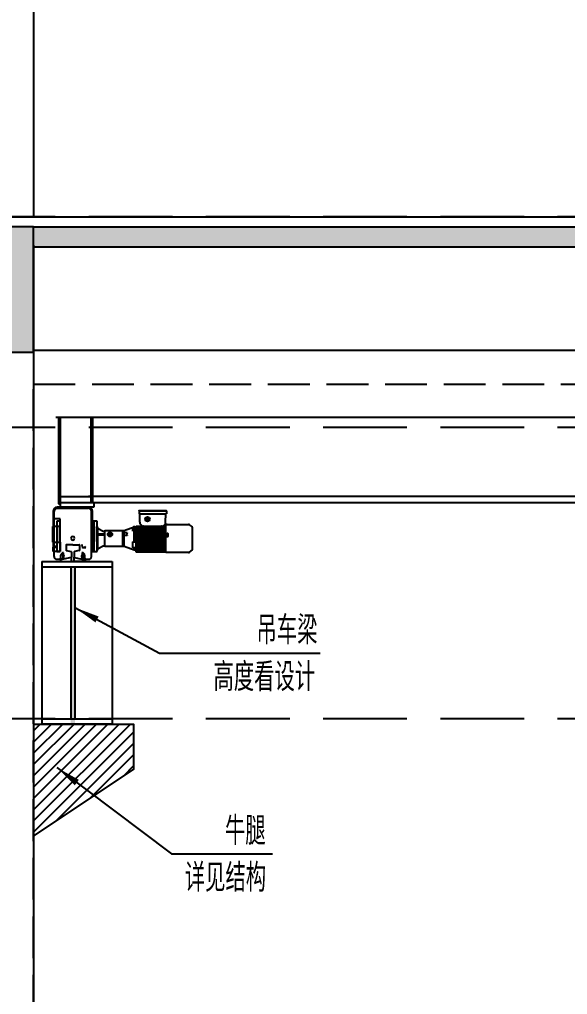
# Model space of a CAD drawing. Extents: x -1899985 to -450366, y 556196 to 2151267.
# Drawn here: x -1664694 to -1661421, y 571111 to 576935 of the extents above; entities that cross this region are included whole.
import ezdxf

# ---------------------------------------------------------------- set-up
doc = ezdxf.new("R2010")
doc.units = 0
doc.header["$LTSCALE"] = 1000
doc.header["$MEASUREMENT"] = 0
for name, pattern in [('__DASH', [0.35, 0.25, -0.1]), ('DASH', [0.35, 0.25, -0.1]), ('DOTE', [2.42, 2, -0.2, 0.02, -0.2])]:
    doc.linetypes.add(name, pattern=pattern)
for name, color, linetype in [('06A-01-03', 7, 'Continuous'), ('5剖面线层', 2, 'Continuous'), ('A-AXIS-DOTE', 14, 'DOTE'), ('A-HATCH-2', 251, 'Continuous'), ('A-LIN-V', 9, 'Continuous'), ('A-SFCE', 30, 'Continuous'), ('AS-COLN', 6, 'Continuous'), ('COLUMN', 9, 'Continuous'), ('FAG16-10.01MA1-被', 7, 'Continuous'), ('FAG16-10.02MA1-被', 7, 'Continuous'), ('FAG16-10MA1-端梁结构', 7, 'Continuous'), ('FAG16-20.02MA1-轴', 7, 'Continuous'), ('FHSGH10105-主梁-01', 7, 'Continuous'), ('FHSGH10105-主梁-02', 7, 'Continuous'), ('FHSGH10105-主梁-04', 7, 'Continuous'), ('FHSGH10105-主梁-06', 7, 'Continuous'), ('G80接口', 7, 'Continuous'), ('G80箱体', 7, 'Continuous'), ('PUB_HATCH', 8, 'Continuous'), ('PUB_TEXT', 7, 'Continuous'), ('六角头螺栓_M5-135', 7, 'Continuous'), ('后端盖', 7, 'Continuous'), ('建-引出', 3, 'Continuous'), ('接线盒', 7, 'Continuous'), ('接线盒盖', 7, 'Continuous'), ('机壳', 7, 'Continuous'), ('电机接线盒密封垫', 7, 'Continuous'), ('端盖', 7, 'Continuous'), ('连接板', 7, 'Continuous'), ('齿轴1', 7, 'Continuous')]:
    doc.layers.add(name, color=color, linetype=linetype)
doc.styles.add('A-STANDARD', font='SIMPLEX', dxfattribs={"bigfont": 'GBCBIG'})

# ---------------------------------------------------------------- blocks, each defined once
blk = doc.blocks.new('5555rrrrrrrrrrr')
at = {"layer": '5剖面线层'}
h = blk.add_hatch(color=252, dxfattribs=at)
h.dxf.hatch_style = 1
h.paths.add_polyline_path([(-1635930.5, 573985.9, 1), (-1635957.7, 573985.9, 1)])
h = blk.add_hatch(color=9, dxfattribs=at)
h.dxf.hatch_style = 1
h.paths.add_polyline_path([(-1636377.4, 572759.8), (-1636402.6, 572759.8), (-1636402.6, 573690.9), (-1636377.4, 573690.9)])
at = {"layer": 'A-HATCH-2'}
h = blk.add_hatch(dxfattribs=at)
h.set_pattern_fill('ANSI31', color=256, scale=30)
h.set_pattern_definition([(45, (27985.4, 35.04), (-33.6759605, 33.6759605), [])])
h.paths.add_polyline_path([(-1636625, 572092.5), (-1636025, 572492.5), (-1636025, 572759.8), (-1636625, 572759.8)])
at = {"ltscale": 0.5}
for p, q in [((-1636390, 573832.5), (-1636428.3, 573832.5)), ((-1636390, 573832.5), (-1636351.7, 573832.5)), ((-1636429.9, 573830.9), (-1636429.9, 573799.8)), ((-1636428.7, 573798.3), (-1636399.6, 573791.6)), ((-1636398.4, 573790.1), (-1636398.4, 573758.5)), ((-1636381.6, 573790.1), (-1636381.6, 573758.5)), ((-1636351.3, 573798.3), (-1636380.4, 573791.6)), ((-1636350.1, 573830.9), (-1636350.1, 573799.8)), ((-1636575.7, 573732.3), (-1636154.3, 573732.3)), ((-1636575.7, 573732.3), (-1636575.7, 573700.9)), ((-1636463.6, 573740.9), (-1636463.6, 573732.3)), ((-1636463.6, 573740.9), (-1636463.6, 573732.3)), ((-1636463.6, 573732.3), (-1636390, 573732.3)), ((-1636463.6, 573732.3), (-1636390, 573732.3)), ((-1636399.6, 573757), (-1636462.4, 573742.5)), ((-1636399.6, 573757), (-1636462.4, 573742.5)), ((-1636398.4, 573727.1), (-1636398.4, 573758.5)), ((-1636316.4, 573732.3), (-1636390, 573732.3)), ((-1636316.4, 573732.3), (-1636390, 573732.3)), ((-1636381.6, 573727.1), (-1636381.6, 573758.5)), ((-1636380.4, 573757), (-1636317.6, 573742.5)), ((-1636380.4, 573757), (-1636317.6, 573742.5)), ((-1636316.4, 573740.9), (-1636316.4, 573732.3)), ((-1636316.4, 573740.9), (-1636316.4, 573732.3)), ((-1636154.3, 573732.3), (-1636154.3, 573700.9)), ((-1636575.7, 573700.9), (-1636154.3, 573700.9)), ((-1636575.7, 573700.9), (-1636575.7, 572791.2)), ((-1636402.6, 573700.9), (-1636402.6, 572791.2)), ((-1636377.4, 573700.9), (-1636377.4, 572791.2)), ((-1636154.3, 573700.9), (-1636154.3, 572791.2)), ((-1636154.3, 572791.2), (-1636575.7, 572791.2)), ((-1636575.7, 572791.2), (-1636575.7, 572759.8)), ((-1636154.3, 572791.2), (-1636154.3, 572759.8)), ((-1636154.3, 572761.2), (-1636575.7, 572761.2))]:
    blk.add_line(p, q, dxfattribs=at)
blk.add_line((-1636260.8, 573851.2), (-1636263.9, 573851.2))
at = {"color": 6, "linetype": 'DASH'}
blk.add_lwpolyline([(-1626650, 568562.5), (-1636625, 568562.5), (-1636625, 574792.5), (-1626650, 574792.5)], close=True, dxfattribs=at)
blk.add_lwpolyline([(-1636498.1, 573824.5), (-1636484.6, 573824.5), (-1636484.6, 573816.7), (-1636498.1, 573816.7)], close=True)
at = {"ltscale": 0.5}
for centre, start, end in [((-1636428.3, 573830.9), 90, 180), ((-1636351.7, 573830.9), 0, 90), ((-1636428.3, 573799.8), 180, 257), ((-1636400, 573790.1), 0, 77), ((-1636380, 573790.1), 103, 180), ((-1636351.7, 573799.8), 282.99999, 0), ((-1636462, 573740.9), 103, 180), ((-1636462, 573740.9), 103, 180), ((-1636400, 573758.5), 283, 0), ((-1636400, 573758.5), 283, 0), ((-1636380, 573758.5), 180, 257), ((-1636380, 573758.5), 180, 257), ((-1636318, 573740.9), 0, 77), ((-1636318, 573740.9), 0, 77)]:
    blk.add_arc(centre, 1.57, start, end, dxfattribs=at)
at = {"layer": '06A-01-03', "color": 7, "linetype": 'Continuous'}
for p, q in [((-1635834.5, 573953.9), (-1635834.5, 573953.8)), ((-1635834.5, 573953.9), (-1635827.4, 573953.9)), ((-1635827.4, 573953.8), (-1635834.5, 573953.8)), ((-1635834.5, 573953.8), (-1635834.5, 573953)), ((-1635834.5, 573890.4), (-1635834.5, 573953)), ((-1635834.5, 573953), (-1635823.5, 573953)), ((-1635827.4, 573953.9), (-1635827.4, 573953.8)), ((-1635827.4, 573953), (-1635827.4, 573953.8)), ((-1635819.6, 573953.5), (-1635819.6, 573953.9)), ((-1635819.6, 573953.9), (-1635698.9, 573953.9)), ((-1635694.1, 573952.3), (-1635677.2, 573939)), ((-1635827.4, 573890.4), (-1635834.5, 573890.4)), ((-1635827.4, 573895.9), (-1635827.4, 573890.4)), ((-1635819.6, 573884.9), (-1635819.6, 573895.9)), ((-1635674.2, 573807.6), (-1635674.2, 573932.8)), ((-1635823.5, 573881.1), (-1635834.5, 573881.1)), ((-1635834.5, 573881), (-1635834.5, 573881.1)), ((-1635834.5, 573786.5), (-1635834.5, 573881)), ((-1635834.5, 573881), (-1635823.5, 573881)), ((-1635827.4, 573786.5), (-1635834.5, 573786.5)), ((-1635698.9, 573786.5), (-1635819.6, 573786.5)), ((-1635677.2, 573801.4), (-1635694.1, 573788.1))]:
    blk.add_line(p, q, dxfattribs=at)
for centre, radius, start, end in [((-1635823.5, 574035.8), 81.9, 267.25098, 272.74902), ((-1635698.9, 573946.1), 7.86, 51.84277, 90), ((-1635823.5, 573895.9), 3.93, 359.65217, 180.34783), ((-1635682.1, 573932.8), 7.86, 0, 51.84277), ((-1635823.5, 573885), 3.91, 269.79706, 359.8507), ((-1635823.5, 573884.9), 3.91, 269.78729, 359.86274), ((-1635823.5, 573704.6), 81.9, 87.25098, 92.74902), ((-1635698.9, 573794.3), 7.86, 270, 308.15723), ((-1635682.1, 573807.6), 7.86, 308.15723, 0)]:
    blk.add_arc(centre, radius, start, end, dxfattribs=at)
blk.add_open_spline([(-1635823.5, 573953), (-1635823.4, 573953), (-1635823.2, 573953), (-1635823, 573953), (-1635822.7, 573953), (-1635822.4, 573953), (-1635821.9, 573953.1), (-1635821.3, 573953.1), (-1635820.7, 573953.2), (-1635820.2, 573953.2), (-1635819.9, 573953.3), (-1635819.7, 573953.3), (-1635819.6, 573953.4), (-1635819.6, 573953.4), (-1635819.6, 573953.4), (-1635819.6, 573953.5)], degree=3, knots=[0, 0, 0, 0, 0.041659, 0.083241, 0.124924, 0.187526, 0.250171, 0.374622, 0.499792, 0.624328, 0.7493, 0.81163, 0.874211, 0.937221, 1, 1, 1, 1], dxfattribs=at)
at = {"layer": 'A-LIN-V'}
blk.add_line((-1636625, 573787.5), (-1636625, 571244.5), dxfattribs=at)
at = {"layer": 'AS-COLN'}
blk.add_lwpolyline([(-1636625, 572092.5), (-1636025, 572492.5), (-1636025, 572759.8), (-1636625, 572759.8), (-1636625, 572092.5)], dxfattribs=at)
at = {"layer": 'FAG16-10.01MA1-被', "color": 7, "linetype": 'Continuous'}
for p, q in [((-1636335, 573835), (-1636334.2, 573819.1)), ((-1636449.3, 573784.6), (-1636449.3, 573745.9)), ((-1636445.8, 573749.1), (-1636445.8, 573785.2)), ((-1636334.2, 573819.1), (-1636330.7, 573815.9)), ((-1636334.2, 573785.2), (-1636334.2, 573749.2)), ((-1636330.9, 573745.9), (-1636330.9, 573784.6)), ((-1636330.7, 573815.9), (-1636311.4, 573815.9)), ((-1636449.3, 573745.9), (-1636468.6, 573745.9)), ((-1636445.8, 573749.1), (-1636449.3, 573745.9)), ((-1636445, 573765), (-1636445.8, 573749.1)), ((-1636334.2, 573749.2), (-1636335, 573765)), ((-1636330.9, 573745.9), (-1636334.2, 573749.2)), ((-1636311.4, 573745.9), (-1636330.9, 573745.9))]:
    blk.add_line(p, q, dxfattribs=at)
for centre, start, end in [((-1636440.3, 573764.8), 90, 177), ((-1636339.7, 573764.8), 3, 90)]:
    blk.add_arc(centre, 4.71, start, end, dxfattribs=at)
at = {"layer": 'FAG16-10.02MA1-被', "color": 7, "linetype": 'Continuous'}
for p, q in [((-1636510.9, 573941.3), (-1636510.9, 573942.3)), ((-1636466.1, 573942.3), (-1636510.9, 573942.3)), ((-1636510.9, 573941.3), (-1636510.9, 573848.1)), ((-1636510.9, 573940), (-1636507.9, 573940)), ((-1636469.3, 573939.2), (-1636466.1, 573942.3)), ((-1636469.3, 573938.2), (-1636469.3, 573939.2)), ((-1636469.3, 573938.2), (-1636469.3, 573851.2)), ((-1636466.1, 573942.3), (-1636466.1, 573941.3)), ((-1636466.1, 573848.1), (-1636466.1, 573941.3)), ((-1636272.1, 573940), (-1636269.1, 573940)), ((-1636269.1, 573941.3), (-1636269.1, 573942.3)), ((-1636269.1, 573942.3), (-1636263.9, 573942.3)), ((-1636269.1, 573941.3), (-1636269.1, 573848.1)), ((-1636263.9, 573941.3), (-1636263.9, 573942.3)), ((-1636263.9, 573942.3), (-1636260.8, 573939.2)), ((-1636263.9, 573941.3), (-1636263.9, 573848.1)), ((-1636260.8, 573939.2), (-1636260.8, 573938.2)), ((-1636260.8, 573851.2), (-1636260.8, 573938.2)), ((-1636507.9, 573850.4), (-1636510.9, 573850.4)), ((-1636510.9, 573848.1), (-1636466.1, 573848.1)), ((-1636466.1, 573848.1), (-1636469.3, 573851.2)), ((-1636269.1, 573850.4), (-1636272.1, 573850.4)), ((-1636263.9, 573848.1), (-1636269.1, 573848.1))]:
    blk.add_line(p, q, dxfattribs=at)
at = {"layer": 'FAG16-10MA1-端梁结构', "color": 7, "linetype": 'Continuous'}
for p, q in [((-1636507.9, 574032.2), (-1636507.9, 573818.2)), ((-1636501.6, 573761.6), (-1636501.6, 574032.2)), ((-1636297.3, 574057.3), (-1636482.7, 574057.3)), ((-1636482.7, 574051.1), (-1636297.3, 574051.1)), ((-1636278.4, 573761.6), (-1636278.4, 574032.2)), ((-1636272.1, 573818.2), (-1636272.1, 574032.2)), ((-1636264.3, 573974.1), (-1636272.1, 573974.1)), ((-1636264.3, 573942.6), (-1636264.3, 573974.1)), ((-1636264.3, 573942.6), (-1636264.3, 573942.3)), ((-1636465.7, 573824.5), (-1636465.7, 573848.1)), ((-1636264.3, 573848.1), (-1636264.3, 573824.5)), ((-1636507.9, 573793.1), (-1636507.9, 573818.2)), ((-1636465.7, 573793.1), (-1636507.9, 573793.1)), ((-1636465.7, 573824.5), (-1636465.7, 573793.1)), ((-1636272.1, 573818.2), (-1636272.1, 573793.1)), ((-1636272.1, 573793.1), (-1636264.3, 573793.1)), ((-1636264.3, 573793.1), (-1636264.3, 573824.5)), ((-1636485.9, 573745.9), (-1636468.6, 573745.9)), ((-1636460.7, 573753.8), (-1636460.7, 573769.5)), ((-1636319.3, 573769.5), (-1636319.3, 573753.8)), ((-1636311.4, 573745.9), (-1636294.1, 573745.9))]:
    blk.add_line(p, q, dxfattribs=at)
for centre, radius, start, end in [((-1636482.7, 574032.2), 25.1, 90, 180), ((-1636482.7, 574032.2), 18.9, 90, 180), ((-1636297.3, 574032.2), 25.1, 0, 90), ((-1636297.3, 574032.2), 18.9, 0, 90), ((-1636390, 573871.6), 11, 0, 180), ((-1636390, 573871.6), 11, 180, 0), ((-1636482.7, 573818.2), 25.1, 180, 221.40962), ((-1636445, 573769.5), 15.7, 90, 180), ((-1636335, 573769.5), 15.7, 0, 90), ((-1636311.4, 573823.8), 7.86, 180, 270), ((-1636297.3, 573818.2), 25.1, 318.59038, 0), ((-1636485.9, 573761.6), 15.7, 180, 270), ((-1636468.6, 573753.8), 7.86, 270, 0), ((-1636311.4, 573753.8), 7.86, 180, 270), ((-1636294.1, 573761.6), 15.7, 270, 0)]:
    blk.add_arc(centre, radius, start, end, dxfattribs=at)
at = {"layer": 'FAG16-20.02MA1-轴', "color": 7, "linetype": 'Continuous'}
for p, q in [((-1636484.6, 573974.1), (-1636484.6, 573942.6)), ((-1636465.7, 573974.1), (-1636484.6, 573974.1)), ((-1636264.3, 573974.1), (-1636264.3, 573942.6)), ((-1636245.4, 573974.1), (-1636264.3, 573974.1)), ((-1636245.4, 573942.6), (-1636245.4, 573974.1)), ((-1636484.6, 573942.6), (-1636484.6, 573824.5)), ((-1636264.3, 573942.3), (-1636264.3, 573942.6)), ((-1636245.4, 573824.5), (-1636245.4, 573942.6)), ((-1636465.7, 573848.1), (-1636465.7, 573824.5)), ((-1636264.3, 573824.5), (-1636264.3, 573848.1)), ((-1636484.6, 573824.5), (-1636484.6, 573793.1)), ((-1636484.6, 573793.1), (-1636465.7, 573793.1)), ((-1636465.7, 573793.1), (-1636465.7, 573824.5)), ((-1636264.3, 573824.5), (-1636264.3, 573793.1)), ((-1636264.3, 573793.1), (-1636245.4, 573793.1)), ((-1636245.4, 573793.1), (-1636245.4, 573824.5))]:
    blk.add_line(p, q, dxfattribs=at)
at = {"layer": 'FHSGH10105-主梁-01', "color": 7, "linetype": 'Continuous'}
for p, q in [((-1636474.8, 574592.5), (-1636474.8, 574234.5)), ((-1636465.7, 574592.5), (-1636465.7, 574234.5)), ((-1636474.8, 574234.5), (-1636474.8, 574077.4)), ((-1636465.7, 574234.5), (-1636465.7, 574077.4)), ((-1636474.8, 574077.4), (-1636465.7, 574077.4))]:
    blk.add_line(p, q, dxfattribs=at)
at = {"layer": 'FHSGH10105-主梁-02', "color": 7, "linetype": 'Continuous'}
for p, q in [((-1636280, 574234.9), (-1636280, 574592.5)), ((-1636271, 574234.9), (-1636271, 574592.5)), ((-1636280, 574082.5), (-1636280, 574234.9)), ((-1636271, 574082.5), (-1636271, 574234.9)), ((-1636271, 574082.5), (-1636280, 574082.5))]:
    blk.add_line(p, q, dxfattribs=at)
at = {"layer": 'FHSGH10105-主梁-04', "color": 7, "linetype": 'Continuous'}
blk.add_line((-1626775.3, 574592.5), (-1636490.7, 574592.5), dxfattribs=at)
at = {"layer": 'FHSGH10105-主梁-06', "color": 7, "linetype": 'Continuous'}
for p, q in [((-1636465.7, 574121.8), (-1636280, 574121.8)), ((-1626979, 574121.8), (-1636296, 574121.8)), ((-1626985.7, 574082.5), (-1636289.3, 574082.5))]:
    blk.add_line(p, q, dxfattribs=at)
at = {"layer": 'G80接口', "color": 7, "linetype": 'Continuous'}
for p, q in [((-1636090.6, 573822.9), (-1636090.6, 573917.5)), ((-1636090.6, 573917.5), (-1636082.8, 573917.5)), ((-1636082.8, 573917.5), (-1636023.1, 573939.5)), ((-1636082.8, 573903.1), (-1636082.8, 573917.5)), ((-1636065.8, 573903.1), (-1636082.8, 573903.1)), ((-1636082.8, 573887.3), (-1636082.8, 573903.1)), ((-1636030.9, 573940.4), (-1636030.9, 573938.1)), ((-1636030.9, 573940.4), (-1636030.9, 573913.5)), ((-1636030.9, 573925.9), (-1636030.9, 573925.3)), ((-1636030.9, 573924.6), (-1636030.9, 573925.3)), ((-1636012.1, 573925.3), (-1636030.9, 573925.3)), ((-1636030.9, 573915.6), (-1636030.9, 573924.6)), ((-1636030.9, 573913.5), (-1636030.9, 573915.6)), ((-1636023.1, 573846.5), (-1636023.1, 573943.9)), ((-1636023.1, 573939.5), (-1636023.1, 573926)), ((-1636023.1, 573939.5), (-1636012.1, 573939.5)), ((-1636012.1, 573936.9), (-1636012.1, 573941.8)), ((-1636012.1, 573934.1), (-1636012.1, 573927.1)), ((-1636012.1, 573923), (-1636012.1, 573929.3)), ((-1636012.1, 573915.6), (-1636012.1, 573924.6)), ((-1636012.1, 573908.2), (-1636012.1, 573917)), ((-1636012.1, 573900.1), (-1636012.1, 573909.9)), ((-1636012.1, 573891.3), (-1636012.1, 573899.1)), ((-1636065.8, 573887.3), (-1636082.8, 573887.3)), ((-1636082.8, 573822.9), (-1636082.8, 573887.3)), ((-1636030.9, 573852.3), (-1636030.9, 573850)), ((-1636030.9, 573826.9), (-1636030.9, 573850)), ((-1636012.1, 573873.4), (-1636012.1, 573881.9)), ((-1636012.1, 573860.5), (-1636012.1, 573867.5)), ((-1636012.1, 573848.6), (-1636012.1, 573853.5)), ((-1636012.1, 573830.5), (-1636012.1, 573840.3)), ((-1636082.8, 573822.9), (-1636090.6, 573822.9)), ((-1636023.1, 573800.9), (-1636082.8, 573822.9)), ((-1636030.9, 573824.8), (-1636030.9, 573826.9)), ((-1636030.9, 573815.9), (-1636030.9, 573824.8)), ((-1636030.9, 573815.1), (-1636030.9, 573815.9)), ((-1636030.9, 573815.1), (-1636030.9, 573814.5)), ((-1636012.1, 573815.1), (-1636030.9, 573815.1)), ((-1636023.1, 573800.9), (-1636023.1, 573814.4)), ((-1636012.1, 573800.9), (-1636023.1, 573800.9)), ((-1636012.1, 573815.9), (-1636012.1, 573824.8))]:
    blk.add_line(p, q, dxfattribs=at)
for centre, radius, start, end in [((-1636037.5, 573895.2), 29.4, 164.48016, 195.51984), ((-1634454.7, 574446.1), 1646.8, 197.68749, 197.74706), ((-1636023.9, 573943.9), 0.868, 359.56701, 17.36443), ((-1636023.4, 573926), 0.34, 332.07694, 0.27003), ((-1634454.2, 573344.2), 1647.3, 162.25295, 162.3125), ((-1636023.9, 573846.5), 0.868, 342.63557, 0.43299), ((-1636023.4, 573814.4), 0.34, 359.72997, 27.92306)]:
    blk.add_arc(centre, radius, start, end, dxfattribs=at)
for points, knots in [([(-1636023.1, 573925.8), (-1636023.1, 573925.8), (-1636023.2, 573925.7), (-1636023.2, 573925.6), (-1636023.3, 573925.5), (-1636023.4, 573925.5), (-1636023.4, 573925.4), (-1636023.4, 573925.4), (-1636023.4, 573925.4), (-1636023.5, 573925.4), (-1636023.5, 573925.4), (-1636023.5, 573925.4), (-1636023.5, 573925.4), (-1636023.6, 573925.4), (-1636023.6, 573925.4), (-1636023.6, 573925.3), (-1636023.6, 573925.3), (-1636023.6, 573925.3), (-1636023.6, 573925.3), (-1636023.6, 573925.3), (-1636023.6, 573925.3), (-1636023.6, 573925.3), (-1636023.6, 573925.3), (-1636023.6, 573925.3)], [0, 0, 0, 0, 0.125, 0.25, 0.375, 0.5, 0.625, 0.625, 0.65625, 0.65625, 0.6875, 0.75, 0.875, 0.875, 0.9375, 0.96875, 0.984375, 0.988281, 0.988281, 0.990234, 0.990234, 0.992187, 1, 1, 1, 1]), ([(-1636023.1, 573814.6), (-1636023.1, 573814.6), (-1636023.2, 573814.7), (-1636023.2, 573814.8), (-1636023.3, 573814.9), (-1636023.3, 573814.9), (-1636023.4, 573815), (-1636023.4, 573815), (-1636023.4, 573815), (-1636023.4, 573815), (-1636023.5, 573815), (-1636023.5, 573815.1), (-1636023.6, 573815.1), (-1636023.6, 573815.1), (-1636023.6, 573815.1), (-1636023.6, 573815.1), (-1636023.6, 573815.1), (-1636023.6, 573815.1), (-1636023.6, 573815.1), (-1636023.6, 573815.1), (-1636023.6, 573815.1)], [0, 0, 0, 0, 0.125, 0.25, 0.375, 0.5, 0.5, 0.5625, 0.5625, 0.625, 0.75, 0.875, 0.875, 0.9375, 0.96875, 0.984375, 0.988281, 0.988281, 0.992188, 1, 1, 1, 1])]:
    blk.add_open_spline(points, degree=3, knots=knots, dxfattribs=at)
at = {"layer": 'G80箱体', "color": 7, "linetype": 'Continuous'}
for p, q in [((-1636245.4, 573939.5), (-1636240.7, 573939.5)), ((-1636240.7, 573800.9), (-1636240.7, 573939.5)), ((-1636240.7, 573931.6), (-1636237.6, 573930)), ((-1636237.6, 573930), (-1636207.7, 573914.3)), ((-1636237.6, 573897.6), (-1636207.7, 573897.6)), ((-1636237.6, 573892.8), (-1636207.7, 573892.8)), ((-1636207.7, 573914.3), (-1636203.2, 573914.3)), ((-1636207.7, 573897.6), (-1636203.2, 573897.6)), ((-1636207.7, 573897.6), (-1636207.7, 573892.8)), ((-1636207.7, 573892.8), (-1636203.2, 573892.8)), ((-1636199.7, 573914.3), (-1636203.2, 573914.3)), ((-1636200.6, 573911), (-1636200.6, 573900.7)), ((-1636200.6, 573889.7), (-1636200.6, 573829.4)), ((-1636199.7, 573900.6), (-1636199.7, 573889.8)), ((-1636194.4, 573917.5), (-1636090.6, 573917.5)), ((-1636090.6, 573917.5), (-1636090.6, 573822.9)), ((-1636240.7, 573800.9), (-1636245.4, 573800.9)), ((-1636237.6, 573810.4), (-1636240.7, 573808.8)), ((-1636237.6, 573810.4), (-1636207.7, 573826.1)), ((-1636207.7, 573826.1), (-1636203.2, 573826.1)), ((-1636203.2, 573826.1), (-1636199.7, 573826.1)), ((-1636090.6, 573822.9), (-1636194.4, 573822.9))]:
    blk.add_line(p, q, dxfattribs=at)
for radius in [13.4, 5.43]:
    blk.add_circle((-1636167.6, 573895.2), radius, dxfattribs=at)
for centre, radius, start, end in [((-1636237.6, 573900.7), 3.14, 180, 270), ((-1636237.6, 573889.7), 3.14, 90, 180), ((-1636194.3, 573911), 6.35, 147.95699, 180.0192), ((-1636194.4, 573911.2), 6.29, 90, 149.58944), ((-1636194.3, 573829.4), 6.35, 179.98073, 212.04308), ((-1636194.4, 573829.2), 6.29, 210.38929, 270)]:
    blk.add_arc(centre, radius, start, end, dxfattribs=at)
for points, degree, knots in [([(-1636200.6, 573900.7), (-1636200.6, 573900.3), (-1636200.7, 573899.9), (-1636201, 573899.1), (-1636201.3, 573898.8), (-1636201.9, 573898.2), (-1636202.2, 573898), (-1636203, 573897.6), (-1636203.4, 573897.6), (-1636203.8, 573897.6)], 3, [0, 0, 0, 0, 0.25, 0.25, 0.5, 0.5, 0.75, 0.75, 1, 1, 1, 1]), ([(-1636203.8, 573892.8), (-1636203.4, 573892.8), (-1636203, 573892.8), (-1636202.2, 573892.5), (-1636201.9, 573892.2), (-1636201.3, 573891.6), (-1636201, 573891.3), (-1636200.7, 573890.5), (-1636200.6, 573890.1), (-1636200.6, 573889.7)], 3, [0, 0, 0, 0, 0.25, 0.25, 0.5, 0.5, 0.75, 0.75, 1, 1, 1, 1]), ([(-1636203.2, 573897.6), (-1636202.5, 573897.6), (-1636201.9, 573897.8), (-1636201.3, 573898), (-1636200.8, 573898.4), (-1636200.6, 573898.6), (-1636200.4, 573898.8), (-1636200.2, 573899.1), (-1636200, 573899.4), (-1636199.9, 573899.6), (-1636199.8, 573899.9), (-1636199.7, 573900.3), (-1636199.7, 573900.6)], 2, [0, 0, 0, 0.25, 0.25, 0.5, 0.5, 0.625, 0.625, 0.75, 0.75, 0.875, 0.875, 1, 1, 1]), ([(-1636199.7, 573889.8), (-1636199.7, 573890.5), (-1636200, 573891), (-1636200.2, 573891.3), (-1636200.4, 573891.6), (-1636200.6, 573891.8), (-1636200.8, 573892), (-1636201.3, 573892.4), (-1636201.9, 573892.6), (-1636202.5, 573892.8), (-1636203.2, 573892.8)], 2, [0, 0, 0, 0.25, 0.25, 0.375, 0.375, 0.5, 0.5, 0.75, 0.75, 1, 1, 1])]:
    blk.add_open_spline(points, degree=degree, knots=knots, dxfattribs=at)
at = {"layer": '六角头螺栓_M5-135', "color": 7, "linetype": 'Continuous'}
for p, q in [((-1636012.1, 573918), (-1635992.7, 573918)), ((-1635992.7, 573918), (-1635837.6, 573918)), ((-1635992.7, 573822.4), (-1636012.1, 573822.4)), ((-1635837.6, 573822.4), (-1635992.7, 573822.4))]:
    blk.add_line(p, q, dxfattribs=at)
at = {"layer": '后端盖', "color": 7, "linetype": 'Continuous'}
for p, q in [((-1635837.6, 573951), (-1635837.6, 573951.3)), ((-1635837.6, 573951.3), (-1635834.5, 573951.3)), ((-1635837.6, 573951), (-1635837.6, 573949.7)), ((-1635837.6, 573949.7), (-1635837.6, 573941.9)), ((-1635837.6, 573942.6), (-1635837.6, 573936.9)), ((-1635837.6, 573934.1), (-1635837.6, 573927.1)), ((-1635837.6, 573930.6), (-1635837.6, 573923)), ((-1635837.6, 573925.7), (-1635834.5, 573925.7)), ((-1635837.6, 573925.4), (-1635837.6, 573914.7)), ((-1635837.6, 573917), (-1635837.6, 573908.6)), ((-1635837.6, 573903.3), (-1635837.6, 573903.5)), ((-1635837.6, 573903.3), (-1635837.6, 573900.1)), ((-1635837.6, 573902.6), (-1635837.6, 573887.8)), ((-1635837.6, 573881.9), (-1635837.6, 573873.4)), ((-1635837.6, 573867.5), (-1635837.6, 573859.8)), ((-1635837.6, 573853.5), (-1635837.6, 573847.8)), ((-1635837.6, 573839.8), (-1635837.6, 573837.1)), ((-1635837.6, 573836.9), (-1635837.6, 573837.1)), ((-1635837.6, 573825.7), (-1635837.6, 573815)), ((-1635834.5, 573814.7), (-1635837.6, 573814.7)), ((-1635837.6, 573789.4), (-1635837.6, 573789.1)), ((-1635834.5, 573789.1), (-1635837.6, 573789.1))]:
    blk.add_line(p, q, dxfattribs=at)
blk.add_circle((-1635823.5, 573895.2), 2.55, dxfattribs=at)
at = {"layer": '建-引出'}
for p, q in [((-1636377.4, 573457.7), (-1635872.9, 573185.7)), ((-1635872.9, 573185.7), (-1634912.9, 573185.7)), ((-1636485.6, 572502.1), (-1635799.7, 571986.9)), ((-1635799.7, 571986.9), (-1635198, 571986.9))]:
    blk.add_line(p, q, dxfattribs=at)
for points in [[(-1636377.4, 573457.7, 0, 40, 0), (-1636245.4, 573386.5, 0, 0, 0)], [(-1636485.6, 572502.1, 0, 40, 0), (-1636365.7, 572412, 0, 0, 0)]]:
    blk.add_lwpolyline(points, format="xyseb", dxfattribs=at)
at = {"layer": '接线盒', "color": 7, "linetype": 'Continuous'}
for p, q in [((-1635989.6, 573968.3), (-1635990.5, 574016.6)), ((-1635835.7, 573968.3), (-1635834.9, 574016.6)), ((-1635989.6, 573968.3), (-1635989.5, 573959.7)), ((-1635988.5, 573957.5), (-1635974.2, 573943.5)), ((-1635851.1, 573943.5), (-1635836.8, 573957.5)), ((-1635835.9, 573959.7), (-1635835.7, 573968.3)), ((-1635973.6, 573943.5), (-1635974.2, 573943.5)), ((-1635973.6, 573943.5), (-1635967.3, 573943.5)), ((-1635965.8, 573943.5), (-1635967.3, 573943.5)), ((-1635965.8, 573943.5), (-1635859.6, 573943.5)), ((-1635858, 573943.5), (-1635859.6, 573943.5)), ((-1635858, 573943.5), (-1635851.8, 573943.5)), ((-1635851.1, 573943.5), (-1635851.8, 573943.5))]:
    blk.add_line(p, q, dxfattribs=at)
blk.add_circle((-1635944.1, 573985.9), 13.6, dxfattribs=at)
for centre, start, end in [((-1635986.3, 573959.8), 181, 225.5), ((-1635839, 573959.8), 314.5, 359)]:
    blk.add_arc(centre, 3.14, start, end, dxfattribs=at)
at = {"layer": '接线盒盖', "color": 7, "linetype": 'Continuous'}
for p, q in [((-1635994.1, 574034.7), (-1635994.4, 574016.6)), ((-1635994.4, 574016.6), (-1635986.5, 574016.6)), ((-1635993.3, 574036.5), (-1635832.1, 574036.5)), ((-1635993.3, 574036), (-1635993.3, 574036.5)), ((-1635993.3, 574036), (-1635993.3, 574035.4)), ((-1635993.3, 574035.4), (-1635986.2, 574035.4)), ((-1635986.5, 574016.6), (-1635838.8, 574016.6)), ((-1635986.2, 574035.4), (-1635839.1, 574035.4)), ((-1635839.1, 574035.4), (-1635832.1, 574035.4)), ((-1635838.8, 574016.6), (-1635831, 574016.6)), ((-1635832.1, 574036), (-1635831.3, 574035.9)), ((-1635831.3, 574034.7), (-1635831, 574016.6))]:
    blk.add_line(p, q, dxfattribs=at)
for centre, radius, start, end in [((-1635993.3, 574035.8), 0.79, 91.63649, 171.01573), ((-1635993.3, 574035.8), 0.786, 90, 91.40028), ((-1635832.1, 574035.8), 0.786, 88.59972, 90), ((-1635837.1, 574036.3), 5, 356.84547, 3.15453), ((-1635832.1, 574035.8), 0.791, 9.08588, 88.26189), ((-1635832.1, 574034.7), 0.786, 1.00383, 89.99617), ((-1635832.1, 574035.8), 0.785, 0.9973, 8.75076)]:
    blk.add_arc(centre, radius, start, end, dxfattribs=at)
blk.add_open_spline([(-1635993.3, 574035.4), (-1635993.5, 574035.4), (-1635993.7, 574035.4), (-1635994, 574035.1), (-1635994.1, 574034.9), (-1635994.1, 574034.7)], degree=3, knots=[0, 0, 0, 0, 0.5, 0.5, 1, 1, 1, 1], dxfattribs=at)
at = {"layer": '机壳', "color": 7, "linetype": 'Continuous'}
for p, q in [((-1636012.1, 573938.8), (-1636012.1, 573941.9)), ((-1635837.6, 573941.9), (-1636012.1, 573941.9)), ((-1636012.1, 573941.8), (-1636012.1, 573898)), ((-1635837.6, 573941), (-1636012.1, 573941)), ((-1636012.1, 573934.1), (-1636012.1, 573938.8)), ((-1635837.6, 573938.8), (-1636012.1, 573938.8)), ((-1636012.1, 573934.7), (-1636012.1, 573936.9)), ((-1635837.6, 573936.9), (-1636012.1, 573936.9)), ((-1636012.1, 573929.9), (-1636012.1, 573934.7)), ((-1635837.6, 573934.7), (-1636012.1, 573934.7)), ((-1635837.6, 573934.1), (-1636012.1, 573934.1)), ((-1635837.6, 573929.3), (-1636012.1, 573929.3)), ((-1636012.1, 573922.9), (-1636012.1, 573927.1)), ((-1635837.6, 573927.1), (-1636012.1, 573927.1)), ((-1636012.1, 573920.6), (-1636012.1, 573923)), ((-1635837.6, 573923), (-1636012.1, 573923)), ((-1635837.6, 573922.9), (-1636012.1, 573922.9)), ((-1636012.1, 573917.4), (-1636012.1, 573920.6)), ((-1635837.6, 573920.6), (-1636012.1, 573920.6)), ((-1635837.6, 573919.6), (-1636012.1, 573919.6)), ((-1636012.1, 573912.6), (-1636012.1, 573917.4)), ((-1635837.6, 573917.4), (-1636012.1, 573917.4)), ((-1635837.6, 573917), (-1636012.1, 573917)), ((-1636012.1, 573909.9), (-1636012.1, 573912.6)), ((-1635837.6, 573912.6), (-1636012.1, 573912.6)), ((-1635837.6, 573908.6), (-1636012.1, 573908.6)), ((-1636012.1, 573905.4), (-1636012.1, 573908.2)), ((-1636012.1, 573899.1), (-1636012.1, 573905.4)), ((-1635837.6, 573905.4), (-1636012.1, 573905.4)), ((-1635837.6, 573900.6), (-1636012.1, 573900.6)), ((-1636012.1, 573898), (-1636012.1, 573900.1)), ((-1635837.6, 573900.1), (-1636012.1, 573900.1)), ((-1635837.6, 573899.1), (-1636012.1, 573899.1)), ((-1635837.6, 573898), (-1636012.1, 573898)), ((-1636012.1, 573885), (-1636012.1, 573891.3)), ((-1635837.6, 573891.3), (-1636012.1, 573891.3)), ((-1635837.6, 573898), (-1635837.6, 573942.6)), ((-1635837.6, 573941.9), (-1635837.6, 573938.8)), ((-1635837.6, 573938.8), (-1635837.6, 573934.1)), ((-1635837.6, 573936.9), (-1635837.6, 573934.7)), ((-1635837.6, 573934.7), (-1635837.6, 573930.6)), ((-1635837.6, 573927.1), (-1635837.6, 573922.9)), ((-1635837.6, 573923), (-1635837.6, 573920.6)), ((-1635837.6, 573920.6), (-1635837.6, 573917.8)), ((-1635837.6, 573917.4), (-1635837.6, 573912.6)), ((-1635837.6, 573912.6), (-1635837.6, 573903.5)), ((-1635837.6, 573907.8), (-1635837.6, 573905.4)), ((-1635837.6, 573905.4), (-1635837.6, 573899.1)), ((-1635837.6, 573900.1), (-1635837.6, 573898)), ((-1635837.6, 573891.3), (-1635837.6, 573885)), ((-1636012.1, 573882.2), (-1636012.1, 573885)), ((-1635837.6, 573885), (-1636012.1, 573885)), ((-1635837.6, 573881.9), (-1636012.1, 573881.9)), ((-1635837.6, 573873.4), (-1636012.1, 573873.4)), ((-1636012.1, 573869.8), (-1636012.1, 573873)), ((-1636012.1, 573867.5), (-1636012.1, 573869.8)), ((-1635837.6, 573869.8), (-1636012.1, 573869.8)), ((-1635837.6, 573867.5), (-1636012.1, 573867.5)), ((-1635837.6, 573861.1), (-1636012.1, 573861.1)), ((-1636012.1, 573855.7), (-1636012.1, 573860.5)), ((-1636012.1, 573853.5), (-1636012.1, 573855.7)), ((-1635837.6, 573855.7), (-1636012.1, 573855.7)), ((-1635837.6, 573853.5), (-1636012.1, 573853.5)), ((-1635837.6, 573849.5), (-1636012.1, 573849.5)), ((-1636012.1, 573842.4), (-1636012.1, 573848.6)), ((-1636012.1, 573840.3), (-1636012.1, 573842.4)), ((-1635837.6, 573842.4), (-1636012.1, 573842.4)), ((-1635837.6, 573840.3), (-1636012.1, 573840.3)), ((-1635837.6, 573839.8), (-1636012.1, 573839.8)), ((-1635837.6, 573885), (-1635837.6, 573882.6)), ((-1635837.6, 573872.6), (-1635837.6, 573869.8)), ((-1635837.6, 573869.8), (-1635837.6, 573867.5)), ((-1635837.6, 573859.8), (-1635837.6, 573855.7)), ((-1635837.6, 573855.7), (-1635837.6, 573853.5)), ((-1635837.6, 573847.8), (-1635837.6, 573842.4)), ((-1635837.6, 573842.4), (-1635837.6, 573840.3)), ((-1635837.6, 573836.9), (-1635837.6, 573827.8)), ((-1636012.1, 573827.8), (-1636012.1, 573830.5)), ((-1636012.1, 573823), (-1636012.1, 573827.8)), ((-1635837.6, 573827.8), (-1636012.1, 573827.8)), ((-1635837.6, 573823), (-1636012.1, 573823)), ((-1635837.6, 573820.8), (-1636012.1, 573820.8)), ((-1636012.1, 573813.3), (-1636012.1, 573817.5)), ((-1635837.6, 573817.5), (-1636012.1, 573817.5)), ((-1636012.1, 573804), (-1636012.1, 573813.3)), ((-1635837.6, 573813.3), (-1636012.1, 573813.3)), ((-1636012.1, 573802.8), (-1636012.1, 573804)), ((-1635837.6, 573804), (-1636012.1, 573804)), ((-1636012.1, 573797.5), (-1636012.1, 573802.8)), ((-1635837.6, 573802.8), (-1636012.1, 573802.8)), ((-1636012.1, 573796.6), (-1636012.1, 573797.5)), ((-1635837.6, 573797.5), (-1636012.1, 573797.5)), ((-1636012.1, 573792.8), (-1636012.1, 573796.6)), ((-1635837.6, 573796.6), (-1636012.1, 573796.6)), ((-1636012.1, 573792.2), (-1636012.1, 573792.8)), ((-1635837.6, 573792.8), (-1636012.1, 573792.8)), ((-1636012.1, 573789.6), (-1636012.1, 573792.2)), ((-1635837.6, 573792.2), (-1636012.1, 573792.2)), ((-1636012.1, 573789.2), (-1636012.1, 573789.6)), ((-1635837.6, 573789.6), (-1636012.1, 573789.6)), ((-1635837.6, 573789.2), (-1636012.1, 573789.2)), ((-1635837.6, 573827.8), (-1635837.6, 573823)), ((-1635837.6, 573817.5), (-1635837.6, 573813.3)), ((-1635837.6, 573812.9), (-1635837.6, 573804)), ((-1635837.6, 573804), (-1635837.6, 573802.8)), ((-1635837.6, 573802.8), (-1635837.6, 573797.5)), ((-1635837.6, 573797.5), (-1635837.6, 573796.6)), ((-1635837.6, 573796.6), (-1635837.6, 573792.8)), ((-1635837.6, 573792.8), (-1635837.6, 573792.2)), ((-1635837.6, 573792.2), (-1635837.6, 573789.6)), ((-1635837.6, 573789.6), (-1635837.6, 573789.2))]:
    blk.add_line(p, q, dxfattribs=at)
at = {"layer": '电机接线盒密封垫', "color": 7, "linetype": 'Continuous'}
for p, q in [((-1635972, 573941.9), (-1635972, 573943.5)), ((-1635853.4, 573943.5), (-1635853.4, 573941.9))]:
    blk.add_line(p, q, dxfattribs=at)
at = {"layer": '端盖', "color": 7, "linetype": 'Continuous'}
for p, q in [((-1636465.7, 573986.6), (-1636507.9, 573986.6)), ((-1636465.7, 573941.2), (-1636465.7, 573986.6)), ((-1636465.7, 573941.2), (-1636465.7, 573942.3))]:
    blk.add_line(p, q, dxfattribs=at)
at = {"layer": '连接板', "color": 7, "linetype": 'Continuous'}
for p, q in [((-1636264.3, 574082.5), (-1636465.7, 574082.5)), ((-1636465.7, 574082.5), (-1636465.7, 574057.3)), ((-1636264.3, 574082.5), (-1636264.3, 574057.3)), ((-1636482.7, 574057.3), (-1636465.7, 574057.3)), ((-1636264.3, 574057.3), (-1636297.3, 574057.3))]:
    blk.add_line(p, q, dxfattribs=at)
at = {"layer": '齿轴1', "color": 7, "linetype": 'Continuous'}
blk.add_line((-1636091.4, 573892.7), (-1636091.4, 573891.1), dxfattribs=at)
blk.add_arc((-1636449.2, 573894.9), 357.7, 359.91686, 0.06737, dxfattribs=at)
blk.add_open_spline([(-1636091.4, 573899.3), (-1636091.4, 573899.5), (-1636091.4, 573899.8), (-1636091.4, 573900.4), (-1636091.4, 573901.2)], degree=2, knots=[0, 0, 0, 0.5, 0.5, 1, 1, 1], dxfattribs=at)
at = {"layer": 'PUB_TEXT', "style": 'A-STANDARD'}
for s, p in [('吊车梁', (-1635293, 573238.2)), ('高度看设计', (-1635550, 572958.2)), ('牛腿', (-1635481.4, 572039.4)), ('详见结构', (-1635721.5, 571759.4))]:
    blk.add_text(s, height=168.79, dxfattribs=at).set_placement(p)
blk = doc.blocks.new('_FZH')
blk.add_lwpolyline([(-0.5, -0.5), (0.5, -0.5), (0.5, 0.5), (-0.5, 0.5)], close=True)
at = {"layer": 'PUB_HATCH'}
blk.add_solid([(-0.5, -0.5), (0.5, -0.5), (-0.5, 0.5), (0.5, 0.5)], dxfattribs=at)

msp = doc.modelspace()

# ---------------------------------------------------------------- hatches: boundary and pattern name
at = {"layer": 'PUB_HATCH'}
msp.add_hatch(color=256, dxfattribs=at).paths.add_polyline_path([(-1654310.4, 575577.5), (-1654310.4, 575697.5), (-1664610.4, 575697.5), (-1664610.4, 575577.5)])

# ---------------------------------------------------------------- linework, layer by layer
at = {"layer": 'A-AXIS-DOTE', "linetype": '__DASH', "ltscale": 2}
for p, q in [((-1647680.2, 575757.5), (-1670280, 575757.5)), ((-1647680.2, 574497.5), (-1670280, 574497.5)), ((-1647680.2, 572757.5), (-1785568.2, 572757.5))]:
    msp.add_line(p, q, dxfattribs=at)
at = {"layer": 'A-LIN-V'}
msp.add_lwpolyline([(-1654610.4, 574957.5), (-1664610.4, 574957.5)], dxfattribs=at)
at = {"layer": 'A-SFCE'}
msp.add_line((-1669410.4, 575757.5), (-1654010.4, 575757.5), dxfattribs=at)
at = {"layer": 'AS-COLN'}
for p, q in [((-1664610.4, 575697.5), (-1654310.4, 575697.5)), ((-1664610.4, 575577.5), (-1654310.4, 575577.5))]:
    msp.add_line(p, q, dxfattribs=at)
at = {"layer": 'COLUMN'}
for p, q in [((-1664610.4, 580637.5), (-1664610.4, 575757.5)), ((-1664610.4, 575587.5), (-1664610.4, 568257.5))]:
    msp.add_line(p, q, dxfattribs=at)

# ---------------------------------------------------------------- block references
at = {"layer": 'A-LIN-V'}
msp.add_blockref('5555rrrrrrrrrrr', (-27985.4, -35), dxfattribs=at)
at = {"layer": 'AS-COLN', "xscale": 400, "yscale": 750, "zscale": 750}
msp.add_blockref('_FZH', (-1664810.4, 575322.5), dxfattribs=at)

doc.saveas('drawing.dxf')
